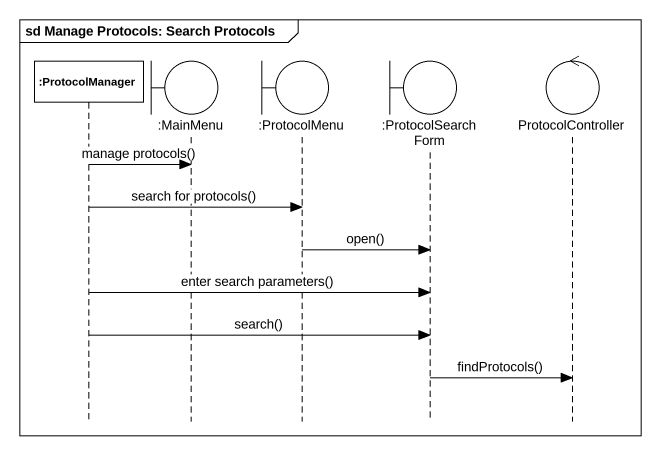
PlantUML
@startuml
mainframe sd Manage Protocols: Search Protocols
hide footbox
participant ":ProtocolManager" as ProtocolManager
boundary ":MainMenu" as MainMenu
boundary ":ProtocolMenu" as ProtocolMenu
boundary ":ProtocolSearchForm" as ProtocolSearchForm
control ProtocolController

ProtocolManager -> MainMenu : manage protocols()
ProtocolManager -> ProtocolMenu : search for protocols()
ProtocolMenu -> ProtocolSearchForm : open()
ProtocolManager -> ProtocolSearchForm : enter search parameters()
ProtocolManager -> ProtocolSearchForm : search()
ProtocolSearchForm -> ProtocolController : findProtocols()
@enduml
